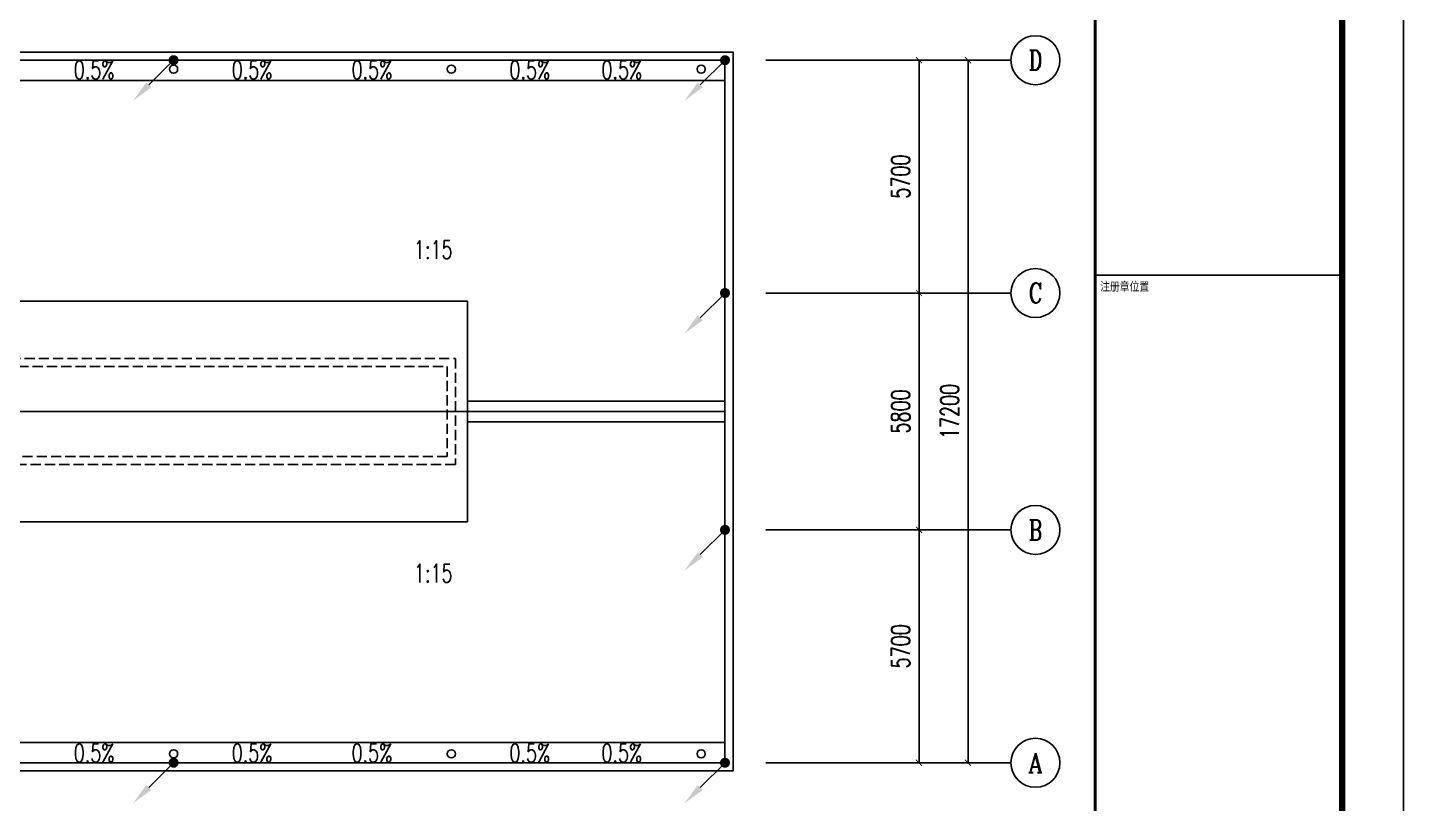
# Model space of a CAD drawing. Extents: x 1728470 to 1835391, y -157368 to 197905.
# Drawn here: x 1784088 to 1817775, y -129207 to -110210 of the extents above; entities that cross this region are included whole.
import ezdxf
from ezdxf.enums import TextEntityAlignment as Align

# ---------------------------------------------------------------- set-up
doc = ezdxf.new("R2010")
doc.units = 0
doc.header["$LTSCALE"] = 1000
doc.header["$MEASUREMENT"] = 0
doc.linetypes.add('DASH', pattern=[0.35, 0.25, -0.1])
doc.layers.get('0').update_dxf_attribs({"linetype": 'CONTINUOUS'})
doc.layers.get('DEFPOINTS').update_dxf_attribs({"linetype": 'CONTINUOUS'})
for name, color, linetype in [('AXIS', 3, 'CONTINUOUS'), ('AXIS_TEXT', 7, 'CONTINUOUS'), ('DIM_SYMB', 3, 'CONTINUOUS'), ('LWIRE', 4, 'CONTINUOUS'), ('PP-PM-TK', 7, 'CONTINUOUS'), ('PUB_TEXT', 7, 'CONTINUOUS'), ('PUB_TITLE', 4, 'CONTINUOUS'), ('填充', 7, 'CONTINUOUS')]:
    doc.layers.add(name, color=color, linetype=linetype)
doc.styles.add('_TCH_AXIS', font='COMPLEX', dxfattribs={"bigfont": 'GBCBIG'})
doc.styles.add('_TCH_DIM', font='SIMPLEX', dxfattribs={"bigfont": 'GBCBIG'})
doc.styles.add('COMPLEX', font='COMPLEX')
doc.styles.add('DIM_FONT', font='SIMPLEX', dxfattribs={"width": 0.7, "bigfont": 'GBCBIG'})
doc.styles.get("Standard").update_dxf_attribs({"font": 'gbenor.shx', "bigfont": 'gbcbig.shx'})
doc.styles.add('TQ', font='txt.shx', dxfattribs={"width": 0.8, "bigfont": 'hztxt.shx'})
doc.dimstyles.new('DIMN150', dxfattribs={"dimscale": 1.5, "dimtxt": 300, "dimasz": 100, "dimexe": 250, "dimexo": 300, "dimgap": 150, "dimtad": 1, "dimdec": 0, "dimzin": 0, "dimtxsty": 'DIM_FONT', "dimblk": 'ARCHTICK', "dimcen": 0.09, "dimclrt": 7, "dimazin": 3, "dimtfac": 1, "dimtdec": 0, "dimtix": 1, "dimtmove": 0, "dimatfit": 3, "dimtolj": 1, "dimtzin": 0})

# ---------------------------------------------------------------- blocks, each defined once
blk = doc.blocks.new('_AXISO')
blk.add_circle((0, 0), 0.5)
at = {"layer": 'AXIS_TEXT', "style": 'COMPLEX', "width": 1.041667}
blk.add_attdef('A', text='', height=0.56, dxfattribs=at).set_placement((-0.25, -0.28), (0.25, -0.28), align=Align.FIT)
blk = doc.blocks.new('_ARCHTICK')
at = {"color": 0, "linetype": 'BYBLOCK', "const_width": 0.15}
blk.add_lwpolyline([(-0.5, -0.5), (0.5, 0.5)], dxfattribs=at)
blk = doc.blocks.new('*D100')
at = {"layer": 'AXIS', "color": 0}
for p, q in [((1914177, -113633), (1919052, -113633)), ((1918677, -130833), (1918677, -113633)), ((1914177, -130833), (1919052, -130833))]:
    blk.add_line(p, q, dxfattribs=at)
at = {"layer": 'DEFPOINTS', "color": 0}
for p in [(1913727, -113633), (1918677, -113633), (1913727, -130833)]:
    blk.add_point(p, dxfattribs=at)
at = {"layer": 'AXIS', "color": 0, "xscale": 150, "yscale": 150, "zscale": 150}
for p, rotation in [((1918677, -113633), 90), ((1918677, -130833), 270)]:
    blk.add_blockref('_ARCHTICK', p, dxfattribs=dict(at, rotation=rotation))
at = {"layer": 'AXIS', "color": 7, "insert": (1918227, -122233), "char_height": 450, "attachment_point": 5, "rotation": 90, "style": 'DIM_FONT'}
blk.add_mtext('\\A1;17200', dxfattribs=at)
blk = doc.blocks.new('*D101')
at = {"layer": 'AXIS', "color": 0}
for p, q in [((1914177, -125133), (1917852, -125133)), ((1917477, -130833), (1917477, -125133)), ((1914177, -130833), (1917852, -130833))]:
    blk.add_line(p, q, dxfattribs=at)
at = {"layer": 'DEFPOINTS', "color": 0}
for p in [(1913727, -125133), (1917477, -125133), (1913727, -130833)]:
    blk.add_point(p, dxfattribs=at)
at = {"layer": 'AXIS', "color": 0, "xscale": 150, "yscale": 150, "zscale": 150}
for p, rotation in [((1917477, -125133), 90), ((1917477, -130833), 270)]:
    blk.add_blockref('_ARCHTICK', p, dxfattribs=dict(at, rotation=rotation))
at = {"layer": 'AXIS', "color": 7, "insert": (1917027, -127983), "char_height": 450, "attachment_point": 5, "rotation": 90, "style": 'DIM_FONT'}
blk.add_mtext('\\A1;5700', dxfattribs=at)
blk = doc.blocks.new('*D102')
at = {"layer": 'AXIS', "color": 0}
for p, q in [((1914177, -119333), (1917852, -119333)), ((1917477, -125133), (1917477, -119333)), ((1914177, -125133), (1917852, -125133))]:
    blk.add_line(p, q, dxfattribs=at)
at = {"layer": 'DEFPOINTS', "color": 0}
for p in [(1913727, -119333), (1917477, -119333), (1913727, -125133)]:
    blk.add_point(p, dxfattribs=at)
at = {"layer": 'AXIS', "color": 0, "xscale": 150, "yscale": 150, "zscale": 150}
for p, rotation in [((1917477, -119333), 90), ((1917477, -125133), 270)]:
    blk.add_blockref('_ARCHTICK', p, dxfattribs=dict(at, rotation=rotation))
at = {"layer": 'AXIS', "color": 7, "insert": (1917027, -122233), "char_height": 450, "attachment_point": 5, "rotation": 90, "style": 'DIM_FONT'}
blk.add_mtext('\\A1;5800', dxfattribs=at)
blk = doc.blocks.new('*D103')
at = {"layer": 'AXIS', "color": 0}
for p, q in [((1914177, -113633), (1917852, -113633)), ((1917477, -119333), (1917477, -113633)), ((1914177, -119333), (1917852, -119333))]:
    blk.add_line(p, q, dxfattribs=at)
at = {"layer": 'DEFPOINTS', "color": 0}
for p in [(1913727, -113633), (1917477, -113633), (1913727, -119333)]:
    blk.add_point(p, dxfattribs=at)
at = {"layer": 'AXIS', "color": 0, "xscale": 150, "yscale": 150, "zscale": 150}
for p, rotation in [((1917477, -113633), 90), ((1917477, -119333), 270)]:
    blk.add_blockref('_ARCHTICK', p, dxfattribs=dict(at, rotation=rotation))
at = {"layer": 'AXIS', "color": 7, "insert": (1917027, -116483), "char_height": 450, "attachment_point": 5, "rotation": 90, "style": 'DIM_FONT'}
blk.add_mtext('\\A1;5700', dxfattribs=at)
blk = doc.blocks.new('$TELECSYS$00000080')
for p, q in [((-0.7, -0.7), (0, 0)), ((0.104, 0.104), (0.104, 0.104)), ((-0.104, -0.104), (-0.104, -0.104))]:
    blk.add_line(p, q)
at = {"const_width": 0.142}
blk.add_lwpolyline([(0.071, 0, 1), (-0.071, 0, 1)], format="xyb", close=True, dxfattribs=at)
blk.add_solid([(-0.63, -0.77), (-0.77, -0.63), (-1.15, -1.15)])
at = {"width": 0.8, "flags": 9}
blk.add_attdef('A', (0, 0), '', height=0.00002, rotation=180, dxfattribs=at)
blk = doc.blocks.new('SFD22')
at = {"color": 8}
for p, q in [((1858526.7, -113633.2), (1912726.7, -113633.2)), ((1912726.7, -113633.2), (1912726.7, -130833.2)), ((1858526.7, -114133.2), (1912726.7, -114133.2)), ((1858526.7, -122233.2), (1912726.7, -122233.2)), ((1906426.7, -121983.2), (1912726.7, -121983.2)), ((1906426.7, -122483.2), (1912726.7, -122483.2)), ((1912726.7, -130333.2), (1858526.7, -130333.2)), ((1858526.7, -130333.2), (1912726.7, -130333.2)), ((1912726.7, -130833.2), (1858526.7, -130833.2)), ((1858526.7, -130833.2), (1912726.7, -130833.2))]:
    blk.add_line(p, q, dxfattribs=at)
for points in [[(1858326.7, -113433.2), (1912926.7, -113433.2), (1912926.7, -131033.2), (1858326.7, -131033.2)], [(1906426.7, -124933.2), (1864826.7, -124933.2), (1864826.7, -119533.2), (1906426.7, -119533.2)], [(1864826.7, -119533.2), (1906426.7, -119533.2), (1906426.7, -124933.2), (1864826.7, -124933.2)]]:
    blk.add_lwpolyline(points, close=True, dxfattribs=at)
for centre in [(1899226.7, -113852), (1906026.7, -113852), (1912144.8, -113852), (1899226.7, -130614.5), (1906026.7, -130614.5), (1912144.8, -130614.5)]:
    blk.add_circle(centre, 100, dxfattribs=at)
at = {"layer": 'AXIS', "color": 8}
for p, q in [((1913726.7, -113633.2), (1919726.7, -113633.2)), ((1913726.7, -119333.2), (1919726.7, -119333.2)), ((1913726.7, -125133.2), (1919726.7, -125133.2)), ((1913726.7, -130833.2), (1919726.7, -130833.2))]:
    blk.add_line(p, q, dxfattribs=at)
at = {"layer": 'DIM_SYMB', "color": 8}
for points in [[(1897960.9, -113871.9, 0, 0, 0), (1898621.3, -113871.9, 120, 0, 0), (1899071.3, -113871.9, 0, 0, 0)], [(1900492.4, -113871.9, 0, 0, 0), (1899832, -113871.9, 120, 0, 0), (1899382, -113871.9, 0, 0, 0)], [(1904760.9, -113871.9, 0, 0, 0), (1905421.3, -113871.9, 120, 0, 0), (1905871.3, -113871.9, 0, 0, 0)], [(1907292.4, -113871.9, 0, 0, 0), (1906632, -113871.9, 120, 0, 0), (1906182, -113871.9, 0, 0, 0)], [(1910879, -113871.9, 0, 0, 0), (1911539.4, -113871.9, 120, 0, 0), (1911989.4, -113871.9, 0, 0, 0)], [(1905568.2, -117891.8, 0, 0, 0), (1905568.2, -115593.6, 120, 0, 0), (1905568.2, -115143.6, 0, 0, 0)], [(1905568.2, -126574.7, 0, 0, 0), (1905568.2, -128872.9, 120, 0, 0), (1905568.2, -129322.9, 0, 0, 0)], [(1897960.9, -130594.6, 0, 0, 0), (1898621.3, -130594.6, 120, 0, 0), (1899071.3, -130594.6, 0, 0, 0)], [(1900492.4, -130594.6, 0, 0, 0), (1899832, -130594.6, 120, 0, 0), (1899382, -130594.6, 0, 0, 0)], [(1904760.9, -130594.6, 0, 0, 0), (1905421.3, -130594.6, 120, 0, 0), (1905871.3, -130594.6, 0, 0, 0)], [(1907292.4, -130594.6, 0, 0, 0), (1906632, -130594.6, 120, 0, 0), (1906182, -130594.6, 0, 0, 0)], [(1910879, -130594.6, 0, 0, 0), (1911539.4, -130594.6, 120, 0, 0), (1911989.4, -130594.6, 0, 0, 0)]]:
    blk.add_lwpolyline(points, format="xyseb", dxfattribs=at)
at = {"layer": '填充', "color": 8, "linetype": 'DASH'}
for points in [[(1865126.7, -120933.2), (1906126.7, -120933.2), (1906126.7, -123533.2), (1865126.7, -123533.2)], [(1865326.7, -121133.2), (1905926.7, -121133.2), (1905926.7, -123333.2), (1865326.7, -123333.2)]]:
    blk.add_lwpolyline(points, close=True, dxfattribs=at)
at = {"layer": 'AXIS', "color": 8}
ref = blk.add_blockref('_AXISO', (1920326.7, -113633.2), dxfattribs=dict(at, xscale=1200, yscale=1200, zscale=1200))
ref.add_attrib('A', 'D', dxfattribs={"layer": 'AXIS_TEXT', "color": 8, "height": 493.2, "style": '_TCH_AXIS', "width": 0.823529}).set_placement((1920162.3, -113879.8), (1920491, -113879.8), align=Align.FIT)
ref = blk.add_blockref('_AXISO', (1920326.7, -119333.2), dxfattribs=dict(at, xscale=1200, yscale=1200, zscale=1200))
ref.add_attrib('A', 'C', dxfattribs={"layer": 'AXIS_TEXT', "color": 8, "height": 480.7, "style": '_TCH_AXIS'}).set_placement((1920155, -119573.6), (1920498.3, -119573.6), align=Align.FIT)
ref = blk.add_blockref('_AXISO', (1920326.7, -125133.2), dxfattribs=dict(at, xscale=1200, yscale=1200, zscale=1200))
ref.add_attrib('A', 'B', dxfattribs={"layer": 'AXIS_TEXT', "color": 8, "height": 493.2, "style": '_TCH_AXIS', "width": 0.823529}).set_placement((1920162.3, -125379.8), (1920491, -125379.8), align=Align.FIT)
ref = blk.add_blockref('_AXISO', (1920326.7, -130833.2), dxfattribs=dict(at, xscale=1200, yscale=1200, zscale=1200))
ref.add_attrib('A', 'A', dxfattribs={"layer": 'AXIS_TEXT', "color": 8, "height": 468.8, "style": '_TCH_AXIS', "width": 0.888889}).set_placement((1920148.1, -131067.6), (1920505.2, -131067.6), align=Align.FIT)
at = {"layer": 'PUB_TEXT', "color": 8, "style": '_TCH_DIM', "width": 0.705882}
for s, p in [('0.5%%%', (1896783.4, -114095)), ('0.5%%%', (1900649.9, -114095)), ('0.5%%%', (1903583.4, -114095)), ('0.5%%%', (1907449.9, -114095)), ('0.5%%%', (1909701.5, -114095)), ('1:15', (1905110.7, -118495.5)), ('1:15', (1905110.7, -126417.2)), ('0.5%%%', (1896783.4, -130817.7)), ('0.5%%%', (1900649.9, -130817.7)), ('0.5%%%', (1903583.4, -130817.7)), ('0.5%%%', (1907449.9, -130817.7)), ('0.5%%%', (1909701.5, -130817.7))]:
    blk.add_text(s, height=446.25, dxfattribs=at).set_placement(p)
at = {"layer": 'AXIS', "color": 8}
for p1, p2, distance, picture, middle in [((1913726.7, -130833.2), (1913726.7, -113633.2), -4950, '*D100', (1918226.7, -122233.2)), ((1913726.7, -119333.2), (1913726.7, -113633.2), -3750, '*D103', (1917026.7, -116483.2)), ((1913726.7, -125133.2), (1913726.7, -119333.2), -3750, '*D102', (1917026.7, -122233.2)), ((1913726.7, -130833.2), (1913726.7, -125133.2), -3750, '*D101', (1917026.7, -127983.2))]:
    dim = blk.add_aligned_dim(p1=p1, p2=p2, distance=distance, dimstyle='DIMN150', dxfattribs=at)
    dim.commit()
    dim.dimension.update_dxf_attribs({"geometry": picture, "text_midpoint": middle})

msp = doc.modelspace()

# ---------------------------------------------------------------- linework, layer by layer
at = {"layer": 'PP-PM-TK', "color": 4}
msp.add_line((1810225, -116275), (1816275, -116275), dxfattribs=at)
at = {"layer": 'PP-PM-TK', "color": 4, "const_width": 77}
msp.add_lwpolyline([(1810225, -95868), (1810225, -155868)], dxfattribs=at)
at = {"layer": 'PUB_TITLE'}
msp.add_lwpolyline([(1728675, -157368), (1817775, -157368), (1817775, -94368), (1728675, -94368)], close=True, dxfattribs=at)
at = {"layer": 'PUB_TITLE', "const_width": 150}
msp.add_lwpolyline([(1732425, -155868), (1816275, -155868), (1816275, -95868), (1732425, -95868)], close=True, dxfattribs=at)

# ---------------------------------------------------------------- block references
msp.add_blockref('SFD22', (-111563, 2623))
at = {"layer": 'LWIRE', "xscale": 864, "yscale": 864, "zscale": 864}
for p in [(1787664, -111010), (1801164, -111010), (1801164, -116710), (1801164, -122510), (1787664, -128210), (1801164, -128210)]:
    msp.add_blockref('$TELECSYS$00000080', p, dxfattribs=at)

# ---------------------------------------------------------------- texts
at = {"layer": 'PUB_TEXT', "color": 2, "style": 'TQ'}
msp.add_text('注册章位置', height=209, dxfattribs=at).set_placement((1810347, -116675))

doc.saveas('drawing.dxf')
